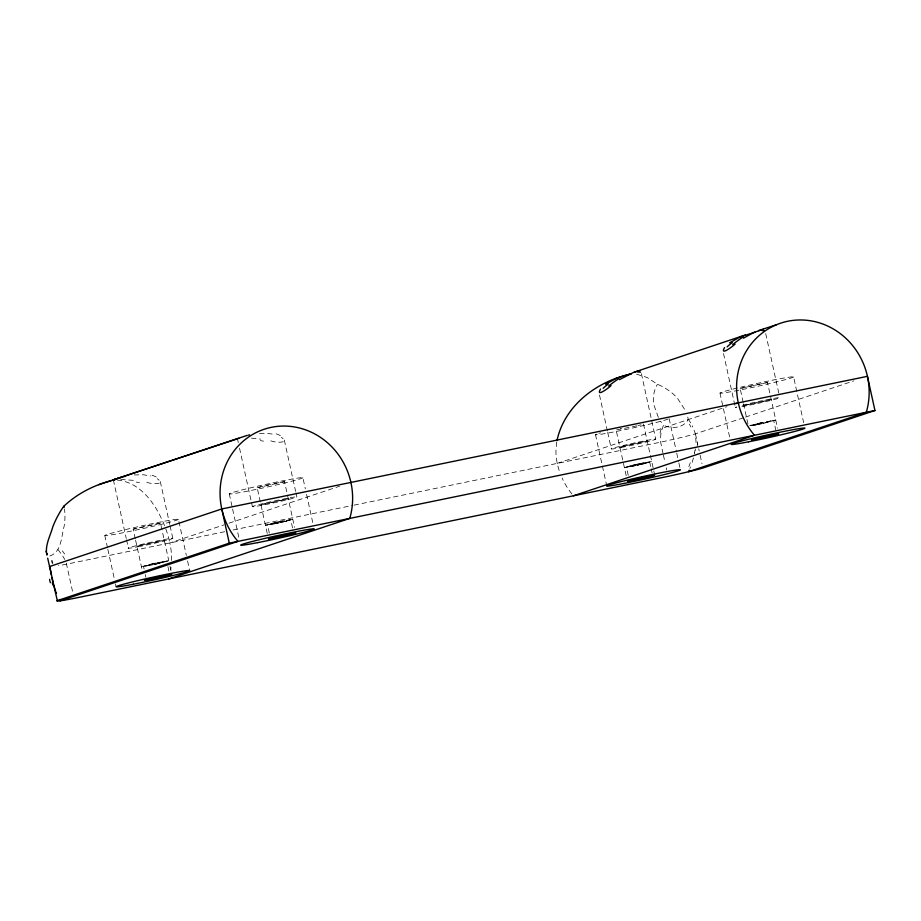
<?xml version="1.0" encoding="UTF-8"?>
<svg xmlns="http://www.w3.org/2000/svg" width="921" height="921" viewBox="0 0 921 921"><rect width="100%" height="100%" fill="white"/><g stroke="black" fill="none" stroke-linecap="round" stroke-linejoin="round"><path stroke-width="0.69" stroke-dasharray="4.61 3.45" d="M696.057 442.587L695.436 433.837L692.362 425.767M556.721 442.011L555.95 450.392A50.574 45.728 82.3 0 0 557.251 463.39A70.054 65.863 71.5 0 0 559.6 471.713M695.413 448.849L695.159 450.381M694.457 453.915L694.676 452.902M135.295 538.877L133.177 529.126L160.507 523.128L168.785 560.728M144.09 569.063L143.492 566.277L150.065 564.435M160.507 523.128L133.165 529.184M267.24 533.443L257.189 487.716L270.314 484.262L284.531 481.671L294.582 527.399M269.312 533.063L267.516 524.809L272.04 523.473M284.52 481.729L257.189 487.716M292.556 527.929L290.748 519.72L282.977 521.01M626.176 475.697L616.114 429.969L617.335 429.451M628.237 475.317L626.441 467.074L631.956 465.485M644.781 462.687L649.673 461.974L645.137 463.367M743.178 402.362L740.15 388.455L767.481 382.457L777.531 428.196M767.469 382.514L740.139 388.512M763.705 423.188L773.698 420.517L775.804 430.084M660.979 433.273L660.299 440.491L662.901 452.844M693.467 457.933L691.947 462.941M661.934 429.727L663.454 425.226L660.725 421.358M49.826 555.95C61.753 552.266 61.281 536.16 64.182 526.075A42.942 16.647 -70.6 0 0 64.954 517.291L64.884 513.147A45.969 17.821 -70.6 0 0 64.447 509.025M690.52 466.901L689.933 468.409M687.722 417.086L688.309 419.285C683.635 428.242 671.777 429.198 663.454 425.226M290.622 519.847L286.212 521.113M171.571 560.463A70.054 65.863 71.5 0 0 169.855 542.964L223.93 524.889M228.949 523.209L339.596 486.219M557.251 463.39L726.991 406.645M354.044 505.134L660.553 442.172A35.723 1.37 -12.4 0 0 695.436 433.837L744.191 417.535M745.55 417.086L853.894 380.857M168.025 561.108L157.894 563.594M749.625 425.594L757.039 423.775M640.958 424.811L638.126 425.56M620.397 428.61L621.456 428.346M285.222 521.355L292.797 519.271L281.976 521.217M644.147 463.608L651.734 461.525L641.902 463.263M636.964 425.847L616.114 429.969M271.96 523.393L276.346 522.449M284.163 521.608L286.304 521.182M633.015 465.232L624.392 467.511L635.214 465.623M645.23 463.447L641.983 464.126M275.195 522.714L265.467 525.258L275.275 523.577M283.058 521.873L285.061 521.482M159.034 563.33L166.724 561.188L158.953 562.466M758.144 423.51L750.465 425.606L755.358 424.938M632.128 465.358L634.12 464.967M643.986 463.747L639.681 464.656M281.918 522.138L283.749 521.793M150.48 564.251L157.203 562.754M757.453 423.579L759.295 423.246M764.867 422.923L775.747 420.057L760.17 422.958M633.429 465.047L635.271 464.702M275.851 522.472L277.497 522.184M280.755 522.403L282.402 522.103M758.8 423.269L773.594 420.494M153.485 563.652L141.431 566.783L152.264 564.838M158.389 563.571L153.001 564.757M634.776 464.737L637.597 464.184M641.338 464.368L635.951 465.554M277.221 522.161L278.66 521.931M281.032 522.414L275.782 523.565M763.981 423.211L761.276 423.81M157.019 563.882L154.314 564.481M636.146 464.426L638.852 463.827M278.579 521.862L281.227 521.286M154.567 563.33L155.902 563.03M637.263 465.278L638.598 464.978M279.8 521.677L282.471 521.021M278.453 522.909L274.596 523.807M759.975 424.086L761.402 423.706M638.737 463.931L641.407 463.275M758.731 424.351L760.286 423.936M156.892 562.904L158.458 562.489M153.323 564.608L150.584 565.264M639.842 463.689L644.861 462.572M636.273 465.404L633.533 466.061M757.546 424.604L759.226 424.167M157.952 562.673L167.99 560.739M224.701 531.705L66.554 564.182A35.723 1.37 -12.4 0 1 58.449 565.701M233.128 529.966L352.639 505.422M758.225 424.374L755.278 425.053M757.258 424.569L750.419 425.928M274.308 523.773L267.504 524.866M633.234 466.038L631.253 466.521M150.284 565.241L143.48 566.323M631.334 466.406L626.43 467.12M134.247 474.937L143.434 474.776L150.595 475.961M259.572 433.354L267.458 433.307L274.608 434.493M120.709 479.461L136.722 480.589M117.312 480.071C142.962 482.454 158.516 508.53 166.367 530.427A50.574 21.517 76.6 0 1 169.855 542.964M251.468 438.143L260.747 439.133M636.561 374.191L647.325 377.564L657.398 384.287A46.062 36.955 25.7 0 1 665.353 388.259L669.981 391.367A42.78 34.319 25.7 0 1 677.614 398.425L685.351 410.57M270.82 440.814C274.562 442.564 290.322 443.841 281.377 437.279M146.796 482.27C150.537 484.02 166.298 485.309 157.353 478.747M58 549.595L60.74 553.222M688.309 419.285L690.692 422.866M62.789 556.146L64.781 559.473M658.365 417.374L653.864 404.941A42.942 34.457 25.7 0 1 653.484 396.387L654.221 392.093A45.969 36.875 25.7 0 1 657.41 384.287M66.277 563.088L72.667 591.961M284.324 440.123L295.618 491.33M295.917 492.723L296.838 496.868A22.76 0.875 -12.4 0 1 262.393 505.215A22.76 0.875 -12.4 0 1 264.638 503.177A22.76 0.875 -12.4 0 1 296.815 496.96M160.3 481.591L169.763 524.498M170.074 525.879L172.814 538.336M793.603 376.965A37.726 1.451 -12.4 0 1 737.226 390.539A37.726 1.451 -12.4 0 1 739.505 387.476A37.726 1.451 -12.4 0 1 793.603 376.965L803.653 422.693M765.708 333.598L779.178 394.879M743.489 403.755L748.105 424.742M723.526 353.549L735.349 407.485M719.957 393.025L730.008 438.753M695.436 433.837L697.784 444.521M698.728 448.792L699.2 450.922M700.133 455.204L702.009 463.747M669.13 418.571L676.44 451.831M676.739 453.224L678.57 461.536M678.881 462.918L680.4 469.848M663.373 454.986L664.789 461.398M666.194 467.799L666.666 469.94M641.384 373.673L655.764 439.121M643.457 423.925L653.519 469.652M653.818 471.045L654.739 475.201M649.673 461.974L650.882 467.442M651.182 468.812L652.08 472.922M599.502 395.017L607.388 430.97M607.687 432.352L611.325 448.953M595.484 434.631L606.455 484.527M302.905 477.757A37.726 1.451 -12.4 0 1 246.529 491.342A37.726 1.451 -12.4 0 1 248.808 488.268A37.726 1.451 -12.4 0 1 302.905 477.757L305.335 488.844M306.555 494.393L312.956 523.485M237.376 438.361L238.286 442.552M239.518 448.124L252.4 506.7M229.26 493.817L232.311 507.678M232.61 509.06L239.011 538.163M178.432 519.375A37.726 1.451 -12.4 0 1 122.056 532.948A37.726 1.451 -12.4 0 1 124.335 529.886A37.726 1.451 -12.4 0 1 178.432 519.375L186.353 555.409M187.573 560.947L189.703 570.652M169.959 566.093L171.79 574.405M167.933 566.657L169.13 572.125M145.288 574.531L145.886 577.26M135.606 540.27L142.007 569.362M113.352 479.829L126.235 538.394M126.545 539.798L128.376 548.156M104.787 535.435L107.527 547.903M107.838 549.296L114.239 578.388M115.447 583.937L116.058 586.712M171.076 567.371A70.054 65.863 71.5 0 1 170.765 569.696M668.093 419.101A37.726 1.451 -12.4 0 1 623.529 429.969A37.726 1.451 -12.4 0 1 596.52 434.113M598.949 433.296A37.726 1.451 -12.4 0 1 600.607 432.812M571.883 493.944A70.054 65.863 71.5 0 1 562.086 477.976M689.403 424.178A52.509 39.522 -89.1 0 1 690.934 427.045M660.046 433.066A52.509 51.012 -60.1 0 1 661.025 429.462M690.266 462.791A87.115 64.412 -49.4 0 1 688.827 466.659M695.01 450.357A90.442 83.189 -11.8 0 1 694.503 452.879M697.485 442.966A51.438 42.032 63.7 0 1 697.174 446.178M742.303 405.275A22.76 0.875 -12.4 0 1 773.744 398.413A22.76 0.875 -12.4 0 1 772.823 399.875A22.76 0.875 -12.4 0 1 741.393 406.737M736.639 407.473A22.76 0.875 -12.4 0 1 736.581 406.886M62.329 550.896A52.509 33.375 66.6 0 1 64.608 553.993M276.081 433.814A26.295 10.269 -2.7 0 1 282.459 437.061M260.321 440.606A26.295 0.748 9.7 0 1 263.544 441.159M152.057 475.271A26.295 10.269 -2.7 0 1 158.435 478.517M136.308 482.063A26.295 0.748 9.7 0 1 139.532 482.616M136.941 546.211L164.272 540.224L136.941 546.211M260.954 504.754L288.285 498.756L260.954 504.754M619.891 447.007L647.221 441.021L619.891 447.007M743.903 405.539L771.234 399.553L743.903 405.539M621.33 447.468A22.76 0.875 -12.4 0 0 655.74 439.213A22.76 0.875 -12.4 0 0 623.575 445.43A22.76 0.875 -12.4 0 0 621.33 447.468M138.38 546.683A22.76 0.875 -12.4 0 0 172.791 538.428A22.76 0.875 -12.4 0 0 140.625 544.633A22.76 0.875 -12.4 0 0 138.38 546.683"/><path stroke-width="1.38" d="M46.913 555.11C44.669 545.531 50.367 535.861 52.808 526.777A42.78 16.59 -70.6 0 1 57.102 517.268L59.623 512.686A46.062 17.856 -70.6 0 1 63.848 506.216C77.042 493.817 93.608 485.24 111.096 480.739M556.986 440.652C564.343 405.482 597.292 380.891 631.173 374.018M689.184 470.217L688.528 471.725L866.304 412.286A70.054 65.863 71.5 0 0 787.835 321.233A70.054 65.863 71.5 0 0 754.472 435.265L573.415 495.797M600.527 389.076C595.3 397.964 609.103 387.614 611.083 385.542M724.539 347.608C719.428 356.473 732.978 346.204 735.096 344.074M113.364 479.818L247.208 435.391M605.615 384.276L616.414 378.289L630.885 373.707M729.639 342.808L740.438 336.821L754.909 332.239M619.488 379.636L633.648 372.349L745.365 334.979M743.5 338.18L753.723 332.493L763.302 329.338M98.685 484.688L238.827 438.304M114.618 479.334L122.827 476.951M51.392 575.015L49.78 566.461L221.777 508.956L867.432 376.332L874.95 410.513L702.953 468.018A35.723 1.37 -12.4 0 1 668.07 476.353L74.071 598.374A35.712 1.37 -12.4 0 1 57.298 600.642L47.685 558.195M57.298 600.642L229.294 543.148L874.95 410.513M168.727 578.929L349.773 518.396A70.054 65.863 71.5 0 0 271.315 427.332A70.054 65.863 71.5 0 0 237.94 541.364L60.176 600.803L59.474 599.571M735.787 403.697L738.308 402.857M634.534 372.038L639.715 370.749M758.547 330.57L776.345 324.779M289.217 534.779L293.753 533.397L285.982 534.675M648.142 477.043L652.69 475.65L647.785 476.364M288.227 535.02L295.802 532.937L284.98 534.882M634.972 479.162L629.457 480.739L634.339 480.083M647.164 477.285L654.739 475.201L644.907 476.94M277.094 536.655L270.521 538.486L277.313 537.45M287.179 535.285L289.309 534.859M153.07 578.112L146.497 579.954L153.3 578.918M760.044 437.44L751.421 439.72L760.262 438.246M648.234 477.113L644.999 477.803M278.2 536.39L268.471 538.935L278.28 537.254M286.063 535.538L288.066 535.159M162.05 577.007L169.74 574.854L161.958 576.143M761.149 437.176L753.47 439.282L758.363 438.615M635.133 479.024L638.276 478.379M637.136 478.644L627.408 481.188L638.218 479.3M646.991 477.412L642.685 478.333M277.509 536.459L279.351 536.126M284.923 535.803L286.753 535.469M153.485 577.928L161.463 576.155M760.458 437.256L776.702 434.182L762.979 437.763M767.872 436.6L778.752 433.733L761.805 436.945M278.856 536.149L280.514 535.861M283.76 536.068L285.406 535.78M156.489 577.317L144.436 580.449L155.269 578.503M159.736 577.536L171.79 574.405L160.956 576.35M161.394 577.248L156.017 578.434M637.781 478.402L640.602 477.861M644.343 478.034L638.967 479.231M248.336 435.126L249.499 434.862M124.323 476.583L125.486 476.33M280.226 535.838L281.665 535.596M284.048 536.091L278.787 537.231M766.997 436.888L764.28 437.487M639.151 478.091L641.856 477.492M281.584 535.538L284.232 534.963M157.572 576.995L160.219 576.419M157.318 578.158L158.654 577.858M640.268 478.943L641.603 478.655M282.816 535.354L285.475 534.698M281.458 536.586L277.601 537.484M641.741 477.608L644.412 476.951M761.736 438.028L763.302 437.613M156.328 578.284L153.588 578.941M642.846 477.366L647.866 476.249M639.278 479.081L636.538 479.737M760.55 438.269L762.231 437.832M761.23 438.039L758.282 438.73M634.258 480.186L636.25 479.703M112.892 480.302L114.641 480.117M114.803 479.772L113.387 479.864M46.856 553.452L47.351 554.304M56.146 592.617L56.492 593.469M55.801 591.754L53.476 584.616M46.05 551.219L46.43 552.427M52.888 582.314L51.944 577.985M221.777 508.956L229.294 543.148M50.183 566.864A35.723 1.37 -12.4 0 1 49.78 566.461M732.713 344.546A26.295 5.526 -33.2 0 1 742.948 337.121M727.141 346.883A26.295 6.654 -27.3 0 1 732.31 342.577M761.978 330.616A22.737 1.428 -8.5 0 1 764.614 330.662M608.689 386.014A26.295 5.526 -33.2 0 1 618.924 378.589M603.128 388.34A26.295 6.654 -27.3 0 1 608.286 384.034M637.712 372.096A22.737 1.428 -8.5 0 1 640.59 372.13M52.532 563.168A52.509 8.968 70.1 0 1 51.841 560.728M63.848 506.216A45.969 17.821 -70.6 0 1 64.125 507.379M52.877 585.031A90.442 64.217 -67.7 0 1 52.267 582.728M50.321 582.682A51.438 14.114 87.1 0 1 49.573 579.344M133.338 584.225A37.726 1.451 -12.4 0 0 189.703 570.652A37.726 1.451 -12.4 0 0 135.606 581.163A37.726 1.451 -12.4 0 0 133.338 584.225M624.035 483.433A37.726 1.451 -12.4 0 0 680.4 469.848A37.726 1.451 -12.4 0 0 626.303 480.359A37.726 1.451 -12.4 0 0 624.035 483.433M257.799 542.607A37.726 1.451 -12.4 0 0 314.176 529.034A37.726 1.451 -12.4 0 0 260.079 539.545A37.726 1.451 -12.4 0 0 257.799 542.607M748.497 441.815A37.726 1.451 -12.4 0 0 804.873 428.23A37.726 1.451 -12.4 0 0 750.776 438.741A37.726 1.451 -12.4 0 0 748.497 441.815"/></g></svg>
